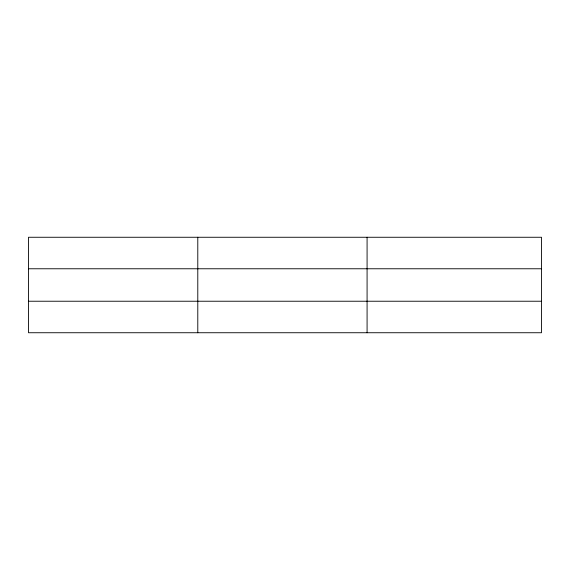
<?xml version="1.0" encoding="UTF-8"?>
<svg xmlns="http://www.w3.org/2000/svg" width="570" height="570" viewBox="0 0 570 570"><rect width="100%" height="100%" fill="white"/><g stroke="black" fill="none" stroke-linecap="round" stroke-linejoin="round"><path stroke-width="0.85" d="M197.79 237.263L197.79 332.738M367.08 237.263L367.08 332.738M541.5 301.231L541.5 332.738L28.5 332.738L28.5 237.263L541.5 237.263L541.5 301.231L28.5 301.231M28.5 268.769L541.5 268.769"/></g></svg>
